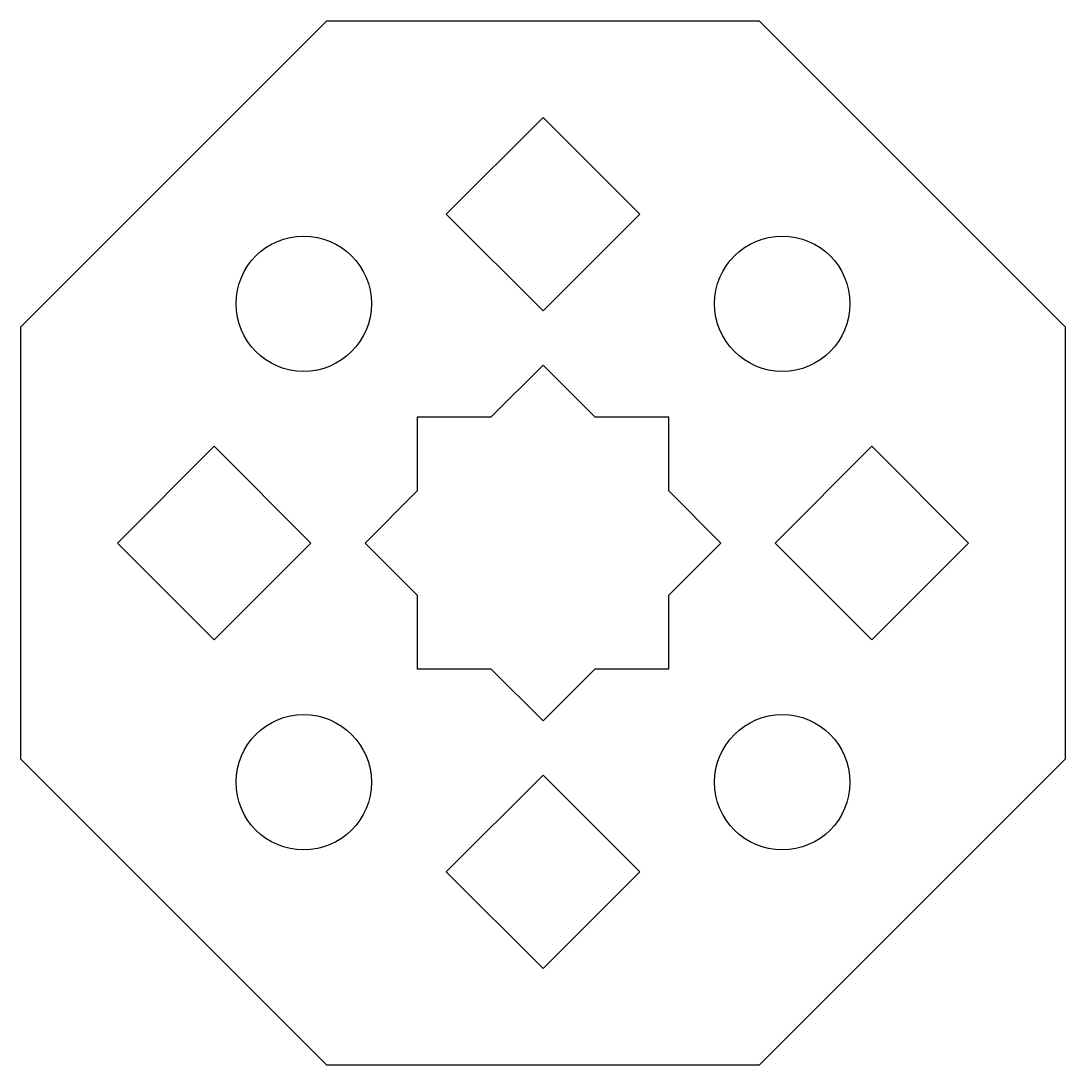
# Model space of a CAD drawing. Header units: millimetres. Extents: x 20 to 236, y 20 to 236.
import ezdxf

# ---------------------------------------------------------------- set-up
doc = ezdxf.new("R2010")
doc.units = ezdxf.units.MM
doc.layers.add('INNER_APERTURE', color=5, linetype='Continuous')
doc.layers.add('OUTER_PROFILE', color=7, linetype='Continuous')

msp = doc.modelspace()

# ---------------------------------------------------------------- linework, layer by layer
at = {"layer": 'INNER_APERTURE'}
for points in [[(128, 216), (108, 196), (128, 176), (148, 196)], [(91.2304, 128), (102, 117.2304), (102, 102), (117.2304, 102), (128, 91.2304), (138.7696, 102), (154, 102), (154, 117.2304), (164.7696, 128), (154, 138.7696), (154, 154), (138.7696, 154), (128, 164.7696), (117.2304, 154), (102, 154), (102, 138.7696)], [(40, 128), (60, 108), (80, 128), (60, 148)], [(216, 128), (196, 148), (176, 128), (196, 108)], [(148, 60), (128, 80), (108, 60), (128, 40)]]:
    msp.add_lwpolyline(points, close=True, dxfattribs=at)
for centre in [(78.5025, 177.4975), (177.4975, 177.4975), (78.5025, 78.5025), (177.4975, 78.5025)]:
    msp.add_circle(centre, 14, dxfattribs=at)
at = {"layer": 'OUTER_PROFILE'}
msp.add_lwpolyline([(20, 172.7351), (83.2649, 236), (172.7351, 236), (236, 172.7351), (236, 83.2649), (172.7351, 20), (83.2649, 20), (20, 83.2649)], close=True, dxfattribs=at)

doc.saveas('drawing.dxf')
